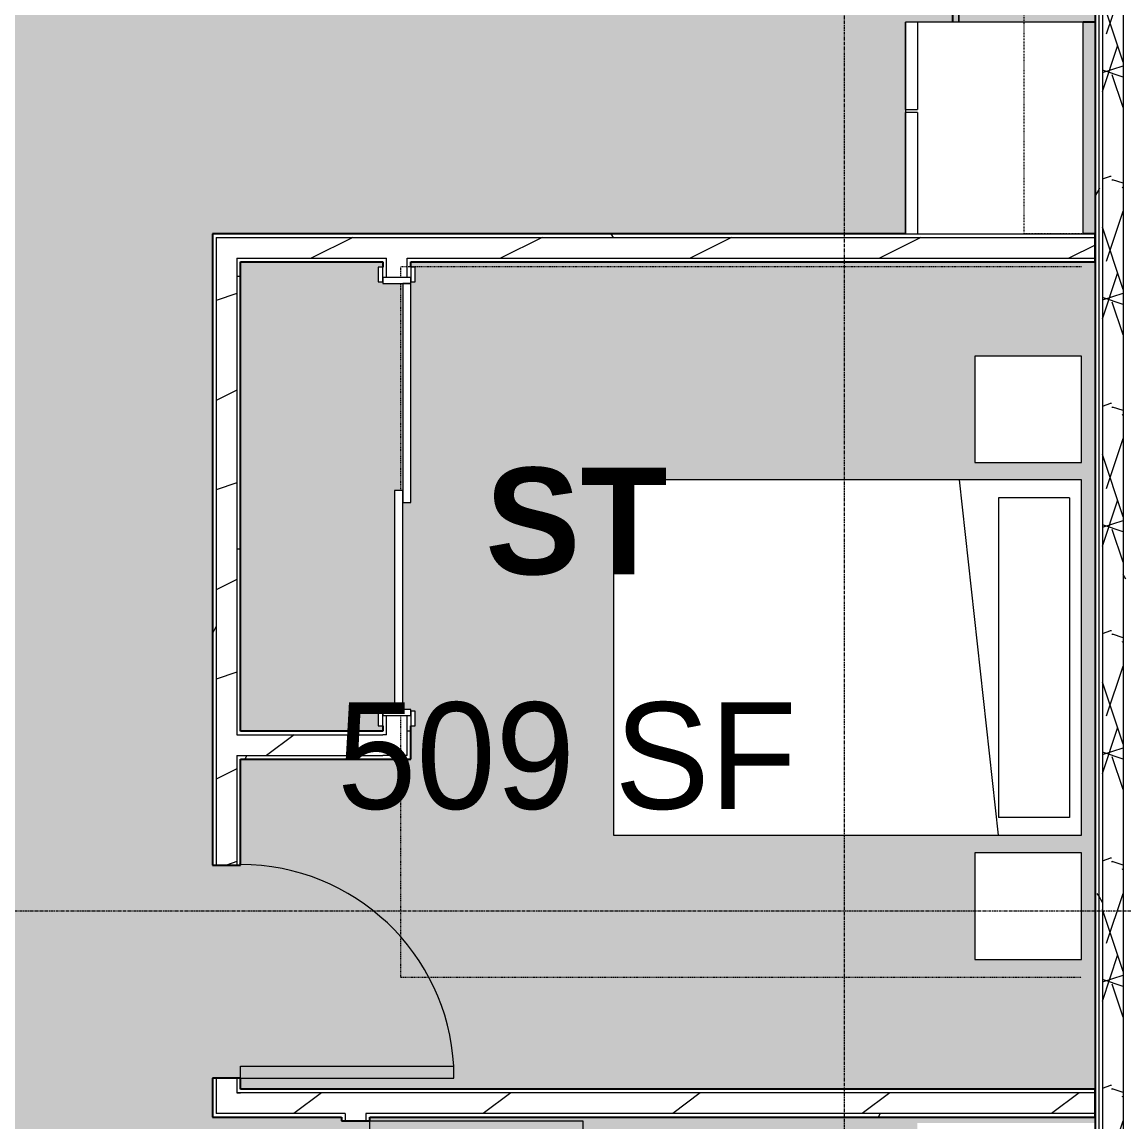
# Model space of a CAD drawing. Header units: inches. Extents: x -4414 to -113, y 9396 to 12816.
# Drawn here: x -2630.1 to -2444, y 10517 to 10702.8 of the extents above; entities that cross this region are included whole.
import ezdxf

# ---------------------------------------------------------------- set-up
doc = ezdxf.new("R2010")
doc.units = ezdxf.units.IN
doc.header["$MEASUREMENT"] = 0
for name, pattern in [('Dash', [0.25, 0.125, -0.125]), ('Dash 1_16_', [0.125, 0.0625, -0.0625]), ('Grid Line 1_2_', [0.875, 0.5, -0.125, 0.125, -0.125])]:
    doc.linetypes.add(name, pattern=pattern)
for name, color, linetype, lineweight in [('0-1', 7, 'Continuous', 5), ('0-2', 7, 'Continuous', 9), ('A-AREA-IDEN', 2, 'Continuous', 9), ('A-AREA-PATT-4', 254, 'Continuous', 9), ('A-DOOR-1', 7, 'Continuous', 9), ('A-DOOR-2', 90, 'Continuous', 13), ('A-DOOR-FRAM-1', 90, 'Continuous', 13), ('A-WALL', 113, 'Continuous', 9), ('A-WALL-3', 250, 'Continuous', 25), ('A-WALL-4', 7, 'Continuous', 9), ('A-WALL-PATT-1', 8, 'Continuous', 9), ('A-WALL-PATT-2', 7, 'Continuous', 9), ('A-WALL-PATT-3', 111, 'Continuous', 9), ('I-FURN-1', 7, 'Continuous', 9), ('I-FURN-HDLN-1', 9, 'Dash 1_16_', 9), ('I-WALL-1', 2, 'Continuous', 25), ('Q-CASE-1', 9, 'Continuous', 9), ('Q-CASE-2', 250, 'Continuous', 25), ('Q-CASE-3', 7, 'Continuous', 9), ('Q-CASE-HDLN-1', 7, 'Dash', 9), ('Q-SPCQ-1', 7, 'Continuous', 9), ('S-GRID-1', 1, 'Grid Line 1_2_', 9)]:
    doc.layers.add(name, color=color, linetype=linetype, lineweight=lineweight)
doc.styles.add('Century Gothic', font='ufonts.com_century-gothic.ttf', dxfattribs={"height": 18})
doc.styles.add('Century Gothic_B', font='GOTHICB.TTF', dxfattribs={"height": 18})
pattern_1 = [(0, (0, 0), (61.44, 15.36), [2.534, -43.546, 2.534, -43.546, -245.76]), (0, (0, 0), (61.44, 15.36), [-92.16, 2.534, -89.626, 2.534, -43.546, -107.52]), (0, (0, 0), (61.44, 15.36), [-230.4, 2.534, -28.186, 2.534, -74.266]), (120, (23.04, 7.68), (-44.02215, 45.5286), [2.534, -43.546, 2.534, -43.546, -245.76]), (120, (23.04, 7.68), (-44.02215, 45.5286), [-92.16, 2.534, -89.626, 2.534, -43.546, -107.52]), (120, (23.04, 7.68), (-44.02215, 45.5286), [-230.4, 2.534, -28.186, 2.534, -74.266]), (240, (30.72, 38.4), (-17.41785, -60.8886), [2.534, -43.546, 2.534, -43.546, -245.76]), (240, (30.72, 38.4), (-17.41785, -60.8886), [-92.16, 2.534, -89.626, 2.534, -43.546, -107.52]), (240, (30.72, 38.4), (-17.41785, -60.8886), [-230.4, 2.534, -28.186, 2.534, -74.266])]
pattern_2 = [(216.87, (12.795, 31.987), (95.9612857, 63.9749714), [15.994, -143.942]), (206.565, (31.987, 22.391), (-31.986981, -31.986924), [35.763, -35.763]), (198.435, (31.987, 6.397), (-63.974746, -31.987128), [20.231, -80.922])]

# ---------------------------------------------------------------- blocks, each defined once
blk = doc.blocks.new('FOLDING_SLIDING CLOSET - 72_ x 80_-1372823-FLOOR PLAN - 3RD FLOOR')
at = {"layer": 'A-DOOR-1'}
for p, q in [((-36.25, 3), (-38.75, 3)), ((-38.75, 3), (-38.75, 2.25)), ((-38.75, 2.25), (-36.25, 2.25)), ((-36.25, 2.25), (-36.25, 3)), ((38.75, 3), (36.25, 3)), ((36.25, 3), (36.25, 2.25)), ((36.25, 2.25), (38.75, 2.25)), ((38.75, 2.25), (38.75, 3)), ((-36.25, -2.5), (-38.75, -2.5)), ((-38.75, -2.5), (-38.75, -3.25)), ((-38.75, -3.25), (-36.25, -3.25)), ((-36.25, -3.25), (-36.25, -2.5)), ((38.75, -2.5), (36.25, -2.5)), ((36.25, -2.5), (36.25, -3.25)), ((36.25, -3.25), (38.75, -3.25)), ((38.75, -3.25), (38.75, -2.5))]:
    blk.add_line(p, q, dxfattribs=at)
at = {"layer": 'A-DOOR-2'}
for p, q in [((1, 2.25), (-36, 2.25)), ((-36, 2.25), (-36, 0.875)), ((1, 0.875), (1, 2.25)), ((-36, 0.875), (1, 0.875)), ((36, 0.875), (-1, 0.875)), ((-1, 0.875), (-1, -0.5)), ((36, -0.5), (36, 0.875)), ((-1, -0.5), (36, -0.5))]:
    blk.add_line(p, q, dxfattribs=at)
at = {"layer": 'A-DOOR-FRAM-1'}
for p, q in [((-36, 2.25), (-37, 2.25)), ((-37, 2.25), (-37, -2.5)), ((-36, -2.5), (-36, 2.25)), ((36, 2.25), (36, -2.5)), ((37, 2.25), (36, 2.25)), ((37, -2.5), (37, 2.25)), ((-37, -2.5), (-36, -2.5)), ((36, -2.5), (37, -2.5))]:
    blk.add_line(p, q, dxfattribs=at)
blk = doc.blocks.new('Single-Flush - 36_ x 84_-1372839-FLOOR PLAN - 3RD FLOOR')
at = {"layer": 'A-DOOR-1'}
blk.add_arc((18, 2.37), 36.07, 93.1789, 180, dxfattribs=at)
at = {"layer": 'A-DOOR-2'}
for p, q in [((16, 2.37), (16, 38.39)), ((18, 38.39), (16, 38.39)), ((18, 2.37), (18, 38.39)), ((18, 2.37), (16, 2.37))]:
    blk.add_line(p, q, dxfattribs=at)
blk = doc.blocks.new('Bed-Standard - Queen 60_ x 79_-1242961-FLOOR PLAN - 3RD FLOOR')
at = {"layer": 'I-FURN-1'}
for p, q in [((40.69, 37.7), (-19.31, 37.7)), ((-19.31, 37.7), (-19.31, -41.3)), ((40.69, -41.3), (40.69, 37.7)), ((-16.31, 35.7), (-16.31, 23.7)), ((-16.31, 35.7), (37.69, 35.7)), ((37.69, 35.7), (37.69, 23.7)), ((40.69, 23.7), (-19.31, 17.13)), ((-16.31, 23.7), (37.69, 23.7)), ((-19.31, -41.3), (40.69, -41.3))]:
    blk.add_line(p, q, dxfattribs=at)
at = {"layer": 'I-FURN-HDLN-1'}
for p, q in [((-55.31, 37.7), (-55.31, -77.3)), ((64.69, -77.3), (64.69, 37.7)), ((-55.31, -77.3), (-53.52, -77.3)), ((-52.52, -77.3), (-17.52, -77.3)), ((20.48, -77.3), (64.69, -77.3))]:
    blk.add_line(p, q, dxfattribs=at)
blk = doc.blocks.new('Table-Night Stand - 18_ x 18_ x 24_-1352623-FLOOR PLAN - 3RD FLOOR')
at = {"layer": 'I-FURN-1'}
for p, q in [((18.15, 18), (0.15, 18)), ((0.15, 18), (0.15, 0)), ((18.15, 0), (18.15, 18)), ((0.15, 0), (18.15, 0))]:
    blk.add_line(p, q, dxfattribs=at)
blk = doc.blocks.new('Refrigerator_-_Side-by-Side_6047 - 36_ X 30_-345559-FLOOR PLAN - 3RD FLOOR')
at = {"layer": 'Q-SPCQ-1'}
for p, q in [((17.87, 14.42), (-17.88, 14.42)), ((-17.88, 14.42), (-17.88, -15.58)), ((17.87, -15.58), (17.87, 14.42)), ((-17.88, -13.58), (-3.13, -13.58)), ((-17.88, -13.58), (-17.88, -15.58)), ((-3.13, -15.58), (-3.13, -13.58)), ((-2.63, -13.58), (17.87, -13.58)), ((-2.63, -13.58), (-2.63, -15.58)), ((17.87, -15.58), (17.87, -13.58)), ((-17.88, -15.58), (17.87, -15.58)), ((-3.13, -15.58), (-17.88, -15.58)), ((17.87, -15.58), (-2.63, -15.58))]:
    blk.add_line(p, q, dxfattribs=at)
blk = doc.blocks.new('OD_CW_Base Cabinet - OD_CW_Base Cabinet-1483377-FLOOR PLAN - 3RD FLOOR')
at = {"layer": 'Q-CASE-1'}
for points in [[(147.1, -1), (147.1, 0), (0.74, 0), (0.74, -1), (146.91, -1)], [(147.1, -24), (147.1, -1), (0.74, -1), (0.74, -24), (30.74, -24), (30.74, -1.44), (54.74, -1.44), (54.74, -24), (140.5, -24)]]:
    blk.add_hatch(color=256, dxfattribs=at).paths.add_polyline_path(points, flags=0)
at = {"layer": 'Q-CASE-2'}
for p, q in [((0.74, 0), (147.1, 0)), ((147.1, 0), (147.1, -24)), ((0.74, -24), (0.74, -22)), ((30.74, -24), (0.74, -24)), ((147.1, -24), (54.74, -24))]:
    blk.add_line(p, q, dxfattribs=at)
at = {"layer": 'Q-CASE-3'}
for p, q in [((0.74, 0), (147.1, 0)), ((147.1, -1), (0.74, -1)), ((0.74, -1), (147.1, -1)), ((147.1, 0), (147.1, -1)), ((147.1, -1), (147.1, -24)), ((0.74, -24), (0.74, -22)), ((30.74, -24), (0.74, -24)), ((147.1, -24), (54.74, -24))]:
    blk.add_line(p, q, dxfattribs=at)
blk = doc.blocks.new('OD_CW_Upper Cabinet - OD_CW_Upper Cabinet-1483412-FLOOR PLAN - 3RD FLOOR')
at = {"layer": 'Q-CASE-HDLN-1'}
for p, q in [((0.74, -24), (0.74, -12)), ((0.74, -12), (182.22, -12)), ((182.22, -12), (182.22, -24)), ((182.22, -24), (0.74, -24))]:
    blk.add_line(p, q, dxfattribs=at)
blk = doc.blocks.new('Single-Flush - 36_ x 84_-1372824-FLOOR PLAN - 3RD FLOOR')
at = {"layer": 'A-DOOR-1'}
blk.add_arc((18, -2.37), 36.07, 180, 266.8211, dxfattribs=at)
at = {"layer": 'A-DOOR-2'}
for p, q in [((16, -2.37), (16, -38.39)), ((18, -2.37), (16, -2.37)), ((18, -2.37), (18, -38.39)), ((18, -38.39), (16, -38.39))]:
    blk.add_line(p, q, dxfattribs=at)
blk = doc.blocks.new('1750 Ox - Unit Layouts_rvt-1-FLOOR PLAN - 3RD FLOOR')
at = {"layer": 'A-WALL-PATT-1'}
h = blk.add_hatch(dxfattribs=at)
h.set_pattern_fill('FP_1', color=256, style=0, pattern_type=2)
h.set_pattern_definition(pattern_2)
h.paths.add_polyline_path([(-2597.35, 10518.41), (-2593.85, 10518.41), (-2593.85, 10524.39), (-2597.35, 10524.39)], flags=0)
h.paths.add_polyline_path([(-2593.85, 10560.39), (-2593.88, 10666.4), (-2597.35, 10666.4), (-2597.35, 10560.39)], flags=0)
h = blk.add_hatch(dxfattribs=at)
h.set_pattern_fill('FP_1', color=256, style=0, pattern_type=2)
h.set_pattern_definition(pattern_2)
h.paths.add_polyline_path([(-2593.85, 10662.9), (-2448.92, 10662.9), (-2448.92, 10666.4), (-2593.85, 10666.4)], flags=0)
h = blk.add_hatch(dxfattribs=at)
h.set_pattern_fill('FP_1', color=256, style=0, pattern_type=2)
h.set_pattern_definition(pattern_2)
h.paths.add_polyline_path([(-2593.22, 10578.9), (-2568.6, 10578.92), (-2568.6, 10582.4), (-2593.85, 10582.4), (-2593.85, 10578.9)], flags=0)
h = blk.add_hatch(dxfattribs=at)
h.set_pattern_fill('FP_1', color=256, style=0, pattern_type=2)
h.set_pattern_definition(pattern_2)
h.paths.add_polyline_path([(-2496.17, 10518.41), (-2448.92, 10518.41), (-2448.92, 10521.91), (-2593.85, 10521.91), (-2593.85, 10518.41), (-2530.22, 10518.41)], flags=0)
h = blk.add_hatch(dxfattribs=at)
h.set_pattern_fill('FP_1', color=256, style=0, pattern_type=2)
h.set_pattern_definition(pattern_2)
h.paths.add_polyline_path([(-2575.55, 10455.79), (-2572.17, 10455.79), (-2572.17, 10478.79), (-2572.05, 10478.79), (-2572.05, 10481.16), (-2575.55, 10481.16), (-2575.55, 10477.79)], flags=0)
h.paths.add_polyline_path([(-2572.05, 10517.16), (-2572.05, 10518.41), (-2575.55, 10518.41), (-2575.55, 10517.16)], flags=0)
at = {"layer": 'A-WALL-PATT-2'}
h = blk.add_hatch(dxfattribs=at)
h.set_pattern_fill('FP_2', color=256, style=0, pattern_type=2)
h.set_pattern_definition(pattern_1)
h.paths.add_polyline_path([(-2597.35, 10517.79), (-2597.35, 10524.39), (-2597.97, 10524.39), (-2597.97, 10517.79)], flags=0)
h.paths.add_polyline_path([(-2597.35, 10560.39), (-2597.35, 10667.03), (-2597.97, 10667.03), (-2597.97, 10560.39)], flags=0)
h = blk.add_hatch(dxfattribs=at)
h.set_pattern_fill('FP_2', color=256, style=0, pattern_type=2)
h.set_pattern_definition(pattern_1)
h.paths.add_polyline_path([(-2597.35, 10666.4), (-2448.92, 10666.4), (-2448.92, 10667.03), (-2597.35, 10667.03)], flags=0)
h = blk.add_hatch(dxfattribs=at)
h.set_pattern_fill('FP_2', color=256, style=0, pattern_type=2)
h.set_pattern_definition(pattern_1)
h.paths.add_polyline_path([(-2593.22, 10521.91), (-2593.22, 10524.39), (-2593.85, 10524.39), (-2593.85, 10521.91)], flags=0)
h.paths.add_polyline_path([(-2593.22, 10560.39), (-2593.22, 10578.9), (-2593.85, 10578.9), (-2593.85, 10560.39)], flags=0)
h.paths.add_polyline_path([(-2593.85, 10582.4), (-2593.22, 10582.4), (-2593.22, 10662.9), (-2593.85, 10662.9), (-2593.85, 10653.45)], flags=0)
h = blk.add_hatch(dxfattribs=at)
h.set_pattern_fill('FP_2', color=256, style=0, pattern_type=2)
h.set_pattern_definition(pattern_1)
h.paths.add_polyline_path([(-2564.47, 10578.28), (-2564.47, 10585.65), (-2565.1, 10585.65), (-2565.1, 10578.28)], flags=0)
h.paths.add_polyline_path([(-2565.1, 10659.65), (-2564.47, 10659.65), (-2564.47, 10662.28), (-2565.1, 10662.28), (-2565.1, 10661.4)], flags=0)
h = blk.add_hatch(dxfattribs=at)
h.set_pattern_fill('FP_2', color=256, style=0, pattern_type=2)
h.set_pattern_definition(pattern_1)
h.paths.add_polyline_path([(-2569.22, 10578.28), (-2565.1, 10578.28), (-2565.1, 10578.9), (-2593.22, 10578.9), (-2593.22, 10578.28)], flags=0)
h = blk.add_hatch(dxfattribs=at)
h.set_pattern_fill('FP_2', color=256, style=0, pattern_type=2)
h.set_pattern_definition(pattern_1)
h.paths.add_polyline_path([(-2496.17, 10517.79), (-2448.92, 10517.79), (-2448.92, 10518.41), (-2572.05, 10518.41), (-2572.05, 10517.79), (-2530.22, 10517.79)], flags=0)
h.paths.add_polyline_path([(-2597.28, 10517.79), (-2575.55, 10517.79), (-2575.55, 10518.41), (-2597.35, 10518.41), (-2597.35, 10517.79)], flags=0)
at = {"layer": 'A-WALL-3'}
for p, q in [((-2597.35, 10667.03), (-2597.97, 10667.03)), ((-2597.97, 10667.03), (-2597.97, 10560.39)), ((-2593.22, 10667.03), (-2597.35, 10667.03)), ((-2480.92, 10667.03), (-2593.22, 10667.03)), ((-2448.92, 10667.03), (-2450.92, 10667.03)), ((-2448.92, 10662.28), (-2448.92, 10667.03)), ((-2593.22, 10583.03), (-2593.22, 10662.28)), ((-2593.22, 10662.28), (-2569.22, 10662.28)), ((-2569.22, 10662.28), (-2569.22, 10661.4)), ((-2564.47, 10661.4), (-2564.47, 10662.28)), ((-2564.47, 10662.28), (-2448.92, 10662.28)), ((-2569.22, 10583.03), (-2593.22, 10583.03)), ((-2569.22, 10583.9), (-2569.22, 10583.03)), ((-2564.47, 10578.28), (-2564.47, 10583.9)), ((-2593.22, 10560.39), (-2593.22, 10578.28)), ((-2593.22, 10578.28), (-2569.22, 10578.28)), ((-2569.22, 10578.28), (-2565.1, 10578.28)), ((-2565.1, 10578.28), (-2564.47, 10578.28)), ((-2597.97, 10560.39), (-2593.22, 10560.39)), ((-2593.22, 10524.39), (-2597.97, 10524.39)), ((-2597.97, 10524.39), (-2597.97, 10517.79)), ((-2593.22, 10522.54), (-2593.22, 10524.39)), ((-2448.92, 10522.54), (-2593.22, 10522.54)), ((-2448.92, 10517.79), (-2448.92, 10522.54)), ((-2597.97, 10517.79), (-2597.35, 10517.79)), ((-2597.35, 10517.79), (-2593.22, 10517.79)), ((-2593.22, 10517.79), (-2576.17, 10517.79)), ((-2576.17, 10517.79), (-2576.17, 10517.16)), ((-2571.42, 10517.79), (-2448.92, 10517.79)), ((-2571.42, 10517.16), (-2571.42, 10517.79)), ((-2576.17, 10517.16), (-2571.42, 10517.16))]:
    blk.add_line(p, q, dxfattribs=at)
at = {"layer": 'A-WALL-4'}
for p, q in [((-2597.35, 10666.4), (-2597.35, 10560.39)), ((-2597.35, 10666.4), (-2593.85, 10666.4)), ((-2593.85, 10666.4), (-2593.22, 10666.4)), ((-2593.22, 10666.4), (-2448.92, 10666.4)), ((-2593.85, 10662.9), (-2593.85, 10582.4)), ((-2593.85, 10662.9), (-2593.22, 10662.9)), ((-2593.22, 10662.9), (-2568.6, 10662.9)), ((-2568.6, 10662.28), (-2568.6, 10662.9)), ((-2565.1, 10662.28), (-2565.1, 10662.9)), ((-2565.1, 10662.9), (-2448.92, 10662.9)), ((-2568.6, 10659.65), (-2568.6, 10662.28)), ((-2565.1, 10659.65), (-2565.1, 10662.28)), ((-2568.6, 10582.4), (-2568.6, 10585.65)), ((-2565.1, 10578.9), (-2565.1, 10585.65)), ((-2593.85, 10582.4), (-2593.22, 10582.4)), ((-2593.22, 10582.4), (-2569.22, 10582.4)), ((-2568.6, 10582.4), (-2569.22, 10582.4)), ((-2593.85, 10578.9), (-2593.85, 10560.39)), ((-2593.85, 10578.9), (-2593.22, 10578.9)), ((-2593.22, 10578.9), (-2569.22, 10578.9)), ((-2568.6, 10578.9), (-2569.22, 10578.9)), ((-2565.1, 10578.9), (-2568.6, 10578.9)), ((-2597.35, 10524.39), (-2597.35, 10518.41)), ((-2593.85, 10524.39), (-2593.85, 10521.91)), ((-2593.85, 10521.91), (-2593.22, 10521.91)), ((-2593.22, 10521.91), (-2593.85, 10521.91)), ((-2448.92, 10521.91), (-2593.22, 10521.91)), ((-2593.85, 10518.41), (-2597.35, 10518.41)), ((-2593.22, 10518.41), (-2593.85, 10518.41)), ((-2575.55, 10518.41), (-2593.22, 10518.41)), ((-2575.55, 10518.41), (-2575.55, 10517.79)), ((-2575.55, 10517.79), (-2575.55, 10517.16)), ((-2448.92, 10518.41), (-2572.05, 10518.41)), ((-2572.05, 10518.41), (-2572.05, 10517.79)), ((-2572.05, 10517.79), (-2572.05, 10517.16))]:
    blk.add_line(p, q, dxfattribs=at)
at = {"layer": '0-2'}
for name, p, rotation in [('OD_CW_Base Cabinet - OD_CW_Base Cabinet-1483377-FLOOR PLAN - 3RD FLOOR', (-2472.92, 10702.04), 89.99999999999166), ('OD_CW_Upper Cabinet - OD_CW_Upper Cabinet-1483412-FLOOR PLAN - 3RD FLOOR', (-2472.92, 10666.29), 89.99999999999977), ('Refrigerator_-_Side-by-Side_6047 - 36_ X 30_-345559-FLOOR PLAN - 3RD FLOOR', (-2465.35, 10684.9), 269.999999999989), ('FOLDING_SLIDING CLOSET - 72_ x 80_-1372823-FLOOR PLAN - 3RD FLOOR', (-2566.72, 10622.65), 269.9999999999987), ('Bed-Standard - Queen 60_ x 79_-1242961-FLOOR PLAN - 3RD FLOOR', (-2488.93, 10606.13), 269.9999999999918), ('Table-Night Stand - 18_ x 18_ x 24_-1352623-FLOOR PLAN - 3RD FLOOR', (-2469.22, 10646.52), 269.9999999999918), ('Table-Night Stand - 18_ x 18_ x 24_-1352623-FLOOR PLAN - 3RD FLOOR', (-2469.22, 10562.59), 269.9999999999873), ('Single-Flush - 36_ x 84_-1372839-FLOOR PLAN - 3RD FLOOR', (-2595.6, 10542.39), 269.9999999999997), ('Single-Flush - 36_ x 84_-1372824-FLOOR PLAN - 3RD FLOOR', (-2573.8, 10499.16), 90)]:
    blk.add_blockref(name, p, dxfattribs=dict(at, rotation=rotation))

msp = doc.modelspace()

# ---------------------------------------------------------------- hatches: boundary and pattern name
at = {"layer": 'A-AREA-PATT-4'}
h = msp.add_hatch(color=256, dxfattribs=at)
h.paths.add_polyline_path([(-2596.7987, 10451.7894), (-2596.7987, 10451.8519), (-2596.1737, 10451.8519), (-2596.1737, 10453.7894), (-2594.1737, 10453.7894), (-2594.1737, 10454.7894), (-2572.1737, 10454.7894), (-2572.1737, 10455.7894), (-2576.1737, 10455.7894), (-2576.1737, 10481.1644), (-2571.4237, 10481.1644), (-2571.4237, 10478.7894), (-2510.9237, 10478.7894), (-2510.9237, 10454.7894), (-2504.9, 10454.7894), (-2504.9, 10462.5156), (-2504.773, 10463.48), (-2504.4007, 10464.3787), (-2503.8086, 10465.1505), (-2503.0368, 10465.7426), (-2502.1382, 10466.1149), (-2500.5455, 10466.2418), (-2499.7854, 10466.2418), (-2500.1331, 10469.2656), (-2501.3249, 10470.2656), (-2501.8916, 10471.2656), (-2502.2494, 10472.7751), (-2502.4237, 10474.2656), (-2502.2494, 10476.258), (-2501.7115, 10478.2656), (-2500.9835, 10480.2656), (-2500.0509, 10482.2656), (-2498.6635, 10484.2656), (-2497.6635, 10485.2656), (-2496.7975, 10485.7656), (-2495.4237, 10486.2656), (-2494.4237, 10486.2656), (-2493.05, 10485.7656), (-2492.184, 10485.2656), (-2491.184, 10484.2656), (-2489.7965, 10482.2656), (-2488.8639, 10480.2656), (-2488.136, 10478.2656), (-2487.598, 10476.258), (-2487.4237, 10474.2656), (-2487.598, 10472.7751), (-2487.6879, 10472.2656), (-2487.9558, 10471.2656), (-2488.5226, 10470.2656), (-2489.7144, 10469.2656), (-2490.0621, 10466.2418), (-2488.6737, 10466.2418), (-2487.7093, 10466.1149), (-2486.8106, 10465.7426), (-2486.0389, 10465.1505), (-2485.3257, 10464.0865), (-2485.0745, 10463.48), (-2484.9475, 10462.5156), (-2484.9475, 10454.7894), (-2448.9237, 10454.7894), (-2448.9237, 10456.7894), (-2478.9237, 10456.7894), (-2478.9237, 10516.7894), (-2448.9237, 10516.7894), (-2448.9237, 10517.7894), (-2571.4237, 10517.7894), (-2571.4237, 10517.1644), (-2576.1737, 10517.1644), (-2576.1737, 10517.7894), (-2597.9737, 10517.7894), (-2597.9737, 10524.3943), (-2593.2237, 10524.3943), (-2593.2237, 10522.5394), (-2448.9237, 10522.5394), (-2448.9237, 10662.2791), (-2564.4737, 10662.2791), (-2564.4737, 10661.4041), (-2563.7237, 10661.4041), (-2563.7237, 10658.9041), (-2564.4737, 10658.9041), (-2564.4737, 10621.6541), (-2565.8487, 10621.6541), (-2565.8487, 10586.6541), (-2564.4737, 10586.6541), (-2564.4043, 10586.4041), (-2563.7237, 10586.4041), (-2563.7237, 10583.9041), (-2564.4737, 10583.9041), (-2564.4737, 10578.2791), (-2593.2237, 10578.2791), (-2593.2237, 10560.3943), (-2597.9737, 10560.3943), (-2597.9737, 10667.0291), (-2480.9237, 10667.0291), (-2480.9237, 10702.7791), (-2472.9237, 10702.7791), (-2472.9237, 10800.6541), (-2474.3519, 10800.6541), (-2474.5487, 10800.851), (-2474.5487, 10801.7471), (-2474.7987, 10801.7471), (-2474.7987, 10805.61), (-2475.0487, 10805.61), (-2475.0487, 10807.3148), (-2474.7987, 10807.3148), (-2474.7987, 10816.8042), (-2475.0487, 10816.8042), (-2475.0487, 10817.3947), (-2474.7987, 10817.3947), (-2474.7987, 10817.9853), (-2475.0487, 10817.9853), (-2475.0487, 10818.5758), (-2474.7987, 10818.5758), (-2474.7987, 10819.1664), (-2475.0487, 10819.1664), (-2475.0487, 10819.7569), (-2474.7987, 10819.7569), (-2474.7987, 10820.3475), (-2475.0487, 10820.3475), (-2475.0487, 10820.938), (-2474.7987, 10820.938), (-2474.7987, 10823.5612), (-2474.5487, 10823.5823), (-2474.4955, 10824.5105), (-2474.3519, 10824.6541), (-2472.9237, 10824.6541), (-2472.9237, 10848.7019), (-2484.5112, 10848.7019), (-2484.5112, 10852.0769), (-2522.5362, 10852.0769), (-2522.5362, 10848.7019), (-2602.7987, 10848.7019), (-2602.7987, 10825.6394), (-2603.9086, 10825.6394), (-2603.9862, 10825.1394), (-2604.4389, 10825.1394), (-2604.4389, 10825.6394), (-2620.984, 10825.6394), (-2621.0487, 10825.1394), (-2621.1134, 10825.1394), (-2621.1134, 10825.6394), (-2630.7987, 10825.6733), (-2630.7987, 10848.7019), (-2635.1737, 10848.7019), (-2635.1737, 10824.6394), (-2631.7912, 10824.6394), (-2631.7912, 10819.8894), (-2635.1737, 10819.8894), (-2635.1737, 10454.7894), (-2634.1737, 10454.7894), (-2634.1737, 10453.7894), (-2632.1737, 10453.7894), (-2632.1737, 10451.8519), (-2612.7579, 10451.7894)], flags=0)
h.paths.add_polyline_path([(-2631.1573, 10453.7894), (-2632.1737, 10453.7894), (-2632.1737, 10489.7894), (-2630.4237, 10489.7894), (-2630.4237, 10453.7894), (-2630.9029, 10453.7894)], flags=0)
h.paths.add_polyline_path([(-2453.2237, 10544.4416), (-2469.2237, 10544.4416), (-2469.2237, 10562.4416), (-2451.2237, 10562.4416), (-2451.2237, 10544.4416)], flags=0)
h.paths.add_polyline_path([(-2469.2237, 10565.4416), (-2530.2237, 10565.4416), (-2530.2237, 10625.4416), (-2451.2237, 10625.4416), (-2451.2237, 10565.4416), (-2453.2237, 10565.4416)], flags=0)
h.paths.add_polyline_path([(-2593.2237, 10583.0291), (-2569.2237, 10583.0291), (-2569.2237, 10583.9041), (-2569.9737, 10583.9041), (-2569.9737, 10586.4041), (-2569.2237, 10586.4041), (-2569.2237, 10586.6541), (-2567.2237, 10586.6541), (-2567.2237, 10623.6541), (-2565.8487, 10623.6541), (-2565.8487, 10658.6541), (-2569.2237, 10658.6541), (-2569.2237, 10658.9041), (-2569.9737, 10658.9041), (-2569.9737, 10661.4041), (-2569.2237, 10661.4041), (-2569.2237, 10662.2791), (-2593.2237, 10662.2791), (-2593.2237, 10585.6541)], flags=0)
h.paths.add_polyline_path([(-2453.2237, 10628.3735), (-2469.2237, 10628.3735), (-2469.2237, 10646.3735), (-2451.2237, 10646.3735), (-2451.2237, 10628.3735)], flags=0)
h.paths.add_polyline_path([(-2449.8386, 10667.0291), (-2448.9237, 10667.0291), (-2448.9237, 10702.7791), (-2450.9237, 10702.7791), (-2450.9237, 10667.0291)], flags=0)
h.paths.add_polyline_path([(-2529.0487, 10710.0253), (-2556.5487, 10710.0253), (-2556.5487, 10716.0253), (-2557.5487, 10716.0253), (-2557.5487, 10788.0253), (-2556.5487, 10788.0253), (-2556.5487, 10794.0253), (-2521.5487, 10794.0253), (-2521.5487, 10710.0253), (-2525.5487, 10710.0253)], flags=0)
h.paths.add_polyline_path([(-2634.6737, 10719.5356), (-2634.6737, 10791.5356), (-2618.5487, 10791.5356), (-2618.5487, 10773.5356), (-2622.5487, 10773.5356), (-2622.5487, 10737.5356), (-2618.5487, 10737.5356), (-2618.5487, 10719.5356), (-2634.5487, 10719.5356)], flags=0)
h.paths.add_polyline_path([(-2591.7129, 10725.0253), (-2602.5487, 10725.0253), (-2602.5487, 10785.0253), (-2572.5487, 10785.0253), (-2572.5487, 10725.0253)], flags=0)
h.paths.add_polyline_path([(-2601.7912, 10819.8894), (-2601.7912, 10824.6394), (-2600.7836, 10824.6394), (-2600.7836, 10848.5144), (-2596.0336, 10848.5144), (-2596.0336, 10819.8894), (-2600.1586, 10819.8894)], flags=0)
at = {"layer": 'A-WALL-PATT-3'}
h = msp.add_hatch(dxfattribs=at)
h.set_pattern_fill('FP_2', color=256, style=0, pattern_type=2)
h.set_pattern_definition(pattern_1)
h.paths.add_polyline_path([(-2448.2987, 10454.7894), (-2448.2987, 10732.7791), (-2448.9237, 10732.7791), (-2448.9237, 10454.7894)], flags=0)
h.paths.add_polyline_path([(-2448.2987, 10756.7791), (-2448.2987, 10800.6541), (-2448.9237, 10800.6541), (-2448.9237, 10756.7791)], flags=0)
h.paths.add_polyline_path([(-2448.9237, 10824.6541), (-2448.2987, 10824.6541), (-2448.2987, 10848.7019), (-2448.9237, 10848.7019), (-2448.9237, 10825.6733)], flags=0)
h = msp.add_hatch(dxfattribs=at)
h.set_pattern_fill('FP_2', color=256, style=0, pattern_type=2)
h.set_pattern_definition(pattern_1)
h.paths.add_polyline_path([(-2447.6737, 10454.1644), (-2447.6737, 10732.7791), (-2448.2987, 10732.7791), (-2448.2987, 10454.1644)], flags=0)
h.paths.add_polyline_path([(-2447.6737, 10756.7791), (-2447.75, 10800.6541), (-2448.2987, 10800.6541), (-2448.2987, 10756.7791), (-2447.8196, 10756.7791)], flags=0)
h.paths.add_polyline_path([(-2448.2987, 10824.6541), (-2447.6737, 10824.6541), (-2447.6737, 10849.3269), (-2448.2987, 10849.3269), (-2448.2987, 10825.6733)], flags=0)
h = msp.add_hatch(dxfattribs=at)
h.set_pattern_fill('FP_9', color=256, style=0, pattern_type=2)
h.set_pattern_definition([(161.57, (0.96, 0.96), (-7.6802237, -0.0009796), [0, -54.643, 6.067, 0]), (18.43, (-0.96, 0.96), (-7.6802237, 0.0009796), [0, -54.643, 6.067, 0]), (108.43, (0.96, 0.96), (3.8382953, -19.2013653), [18.211, -42.499]), (71.57, (-0.96, 0.96), (3.8382953, 19.2013653), [18.211, -42.499])])
h.paths.add_polyline_path([(-2444.1737, 10453.5394), (-2444.1737, 10849.3269), (-2447.6737, 10849.3269), (-2447.6737, 10756.7791), (-2447.4844, 10756.7791), (-2447.4844, 10732.7791), (-2447.6737, 10732.7791), (-2447.6737, 10453.5394), (-2444.1757, 10453.5394)], flags=0)
h = msp.add_hatch(dxfattribs=at)
h.set_pattern_fill('FP_2', color=256, style=0, pattern_type=2)
h.set_pattern_definition(pattern_1)
h.paths.add_polyline_path([(-2443.5487, 10454.1644), (-2443.5487, 10849.3269), (-2444.1737, 10849.3269), (-2444.1737, 10454.1644)], flags=0)

# ---------------------------------------------------------------- linework, layer by layer
at = {"layer": 'A-WALL'}
for p, q in [((-2444.1737, 10849.3269), (-2444.1737, 10436.7894)), ((-2448.2987, 10732.7791), (-2448.2987, 10454.1644)), ((-2447.6737, 10732.7791), (-2447.6737, 10453.5394))]:
    msp.add_line(p, q, dxfattribs=at)
at = {"layer": 'I-WALL-1'}
msp.add_line((-2448.9237, 10702.7791), (-2448.9237, 10454.7894), dxfattribs=at)
at = {"layer": 'S-GRID-1'}
for p, q in [((-2491.2237, 9836.1797), (-2491.2237, 12413.7371)), ((-464.451, 10552.5894), (-4316.3408, 10552.5894))]:
    msp.add_line(p, q, dxfattribs=at)

# ---------------------------------------------------------------- block references
at = {"layer": '0-1'}
msp.add_blockref('1750 Ox - Unit Layouts_rvt-1-FLOOR PLAN - 3RD FLOOR', (0, 0), dxfattribs=at)

# ---------------------------------------------------------------- texts
at = {"layer": 'A-AREA-IDEN', "char_height": 18, "attachment_point": 1}
for s, insert, width, style in [('ST', (-2551.8961, 10627.5136), 29.088, 'Century Gothic_B'), ('509 SF', (-2576.9165, 10587.8728), 89.688, 'Century Gothic')]:
    msp.add_mtext(s, dxfattribs=dict(at, insert=insert, width=width, style=style))

doc.saveas('drawing.dxf')
